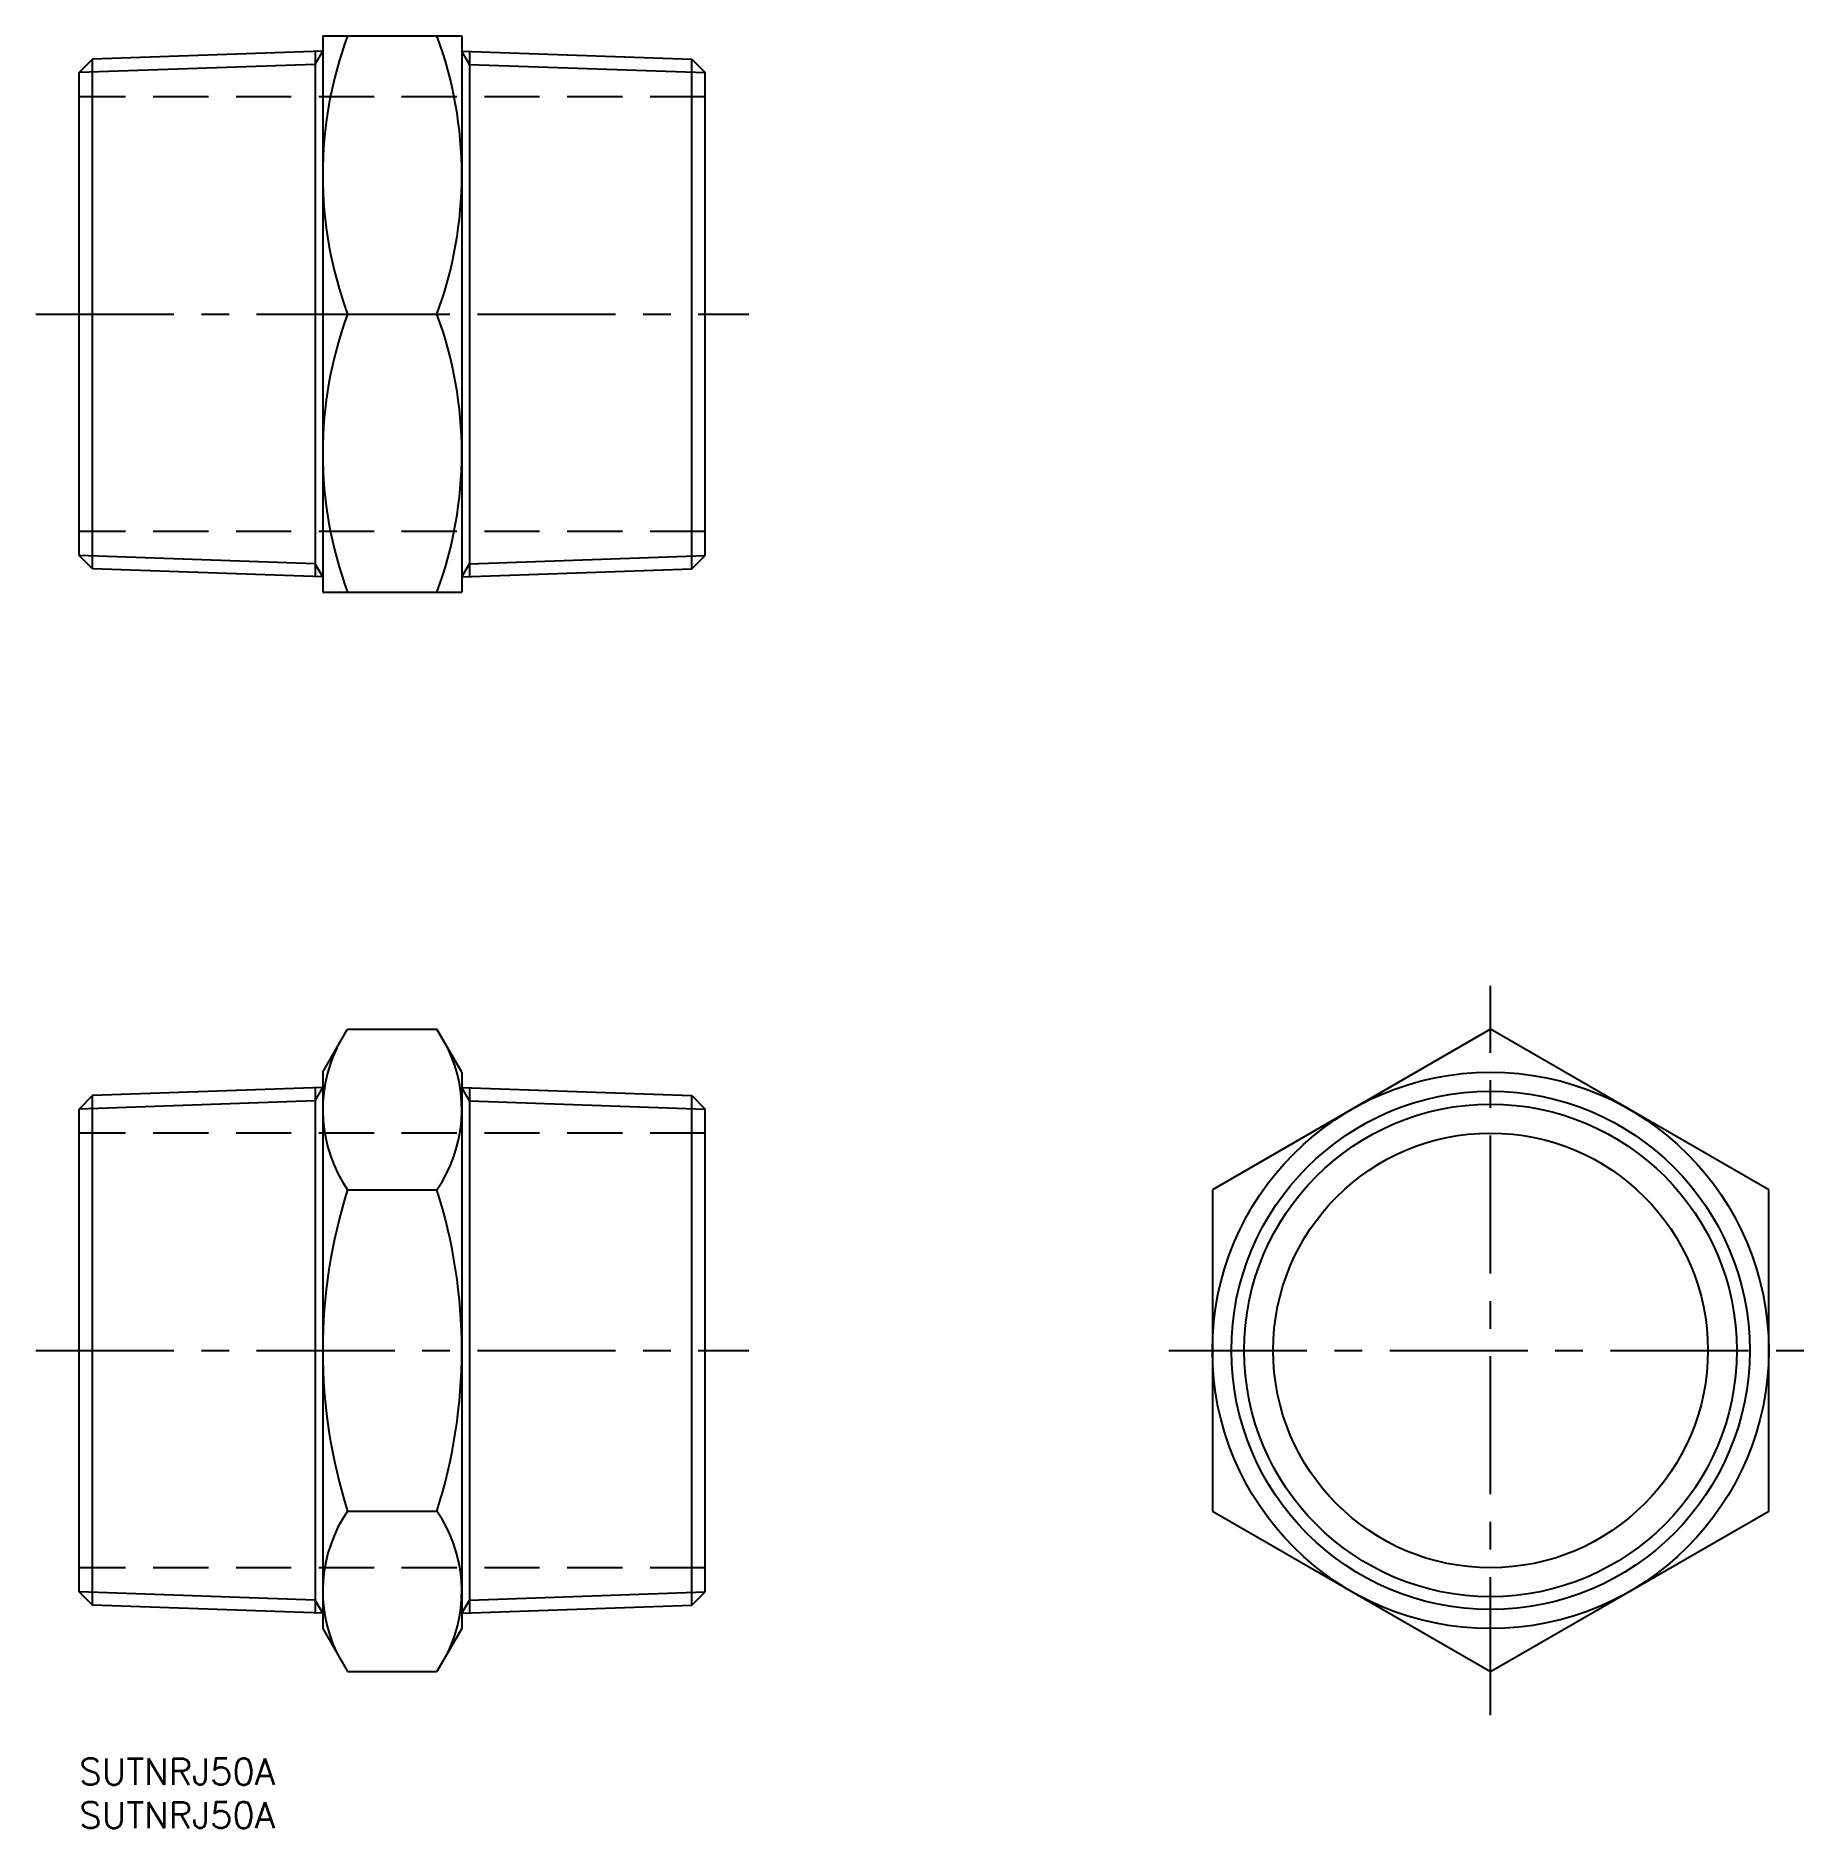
# Model space of a CAD drawing. Extents: x -5 to 199, y -8 to 198.
import ezdxf

# ---------------------------------------------------------------- set-up
doc = ezdxf.new("R2010")
doc.units = 0
doc.header["$LTSCALE"] = 0.5
doc.linetypes.add('CENTER', pattern=[50.8, 31.75, -6.35, 6.35, -6.35])
doc.linetypes.add('DASHED', pattern=[19.05, 12.7, -6.35])
for name, color, linetype in [('MSM_CENTER', 1, 'CENTER'), ('MSM_CONTINUOUS', 7, 'CONTINUOUS'), ('MSM_DASHED', 4, 'DASHED'), ('MSM_NARROW', 5, 'CONTINUOUS'), ('MSM_PART_NUMBER', 7, 'CONTINUOUS')]:
    doc.layers.add(name, color=color, linetype=linetype)
doc.styles.get("Standard").update_dxf_attribs({"font": 'txt.shx', "height": 3, "bigfont": 'bigfont.shx'})

# ---------------------------------------------------------------- blocks, each defined once
blk = doc.blocks.new('*U9')
at = {"layer": 'MSM_PART_NUMBER'}
blk.add_text('SUTNRJ50A', height=3, dxfattribs=at).set_placement((0, -3))
blk = doc.blocks.new('*U10')
at = {"layer": 'MSM_PART_NUMBER'}
blk.add_text('SUTNRJ50A', height=3, dxfattribs=at).set_placement((0, -8))

msp = doc.modelspace()

# ---------------------------------------------------------------- linework, layer by layer
at = {"layer": 'MSM_CENTER'}
for p, q in [((-5, 166.16), (77, 166.16)), ((162.33, 5), (162.33, 88.9)), ((-5, 46.95), (77, 46.95)), ((125.33, 46.95), (199.33, 46.95))]:
    msp.add_line(p, q, dxfattribs=at)
at = {"layer": 'MSM_CONTINUOUS'}
for p, q in [((28, 198.16), (44, 198.16)), ((28, 198.16), (28, 134.16)), ((44, 198.16), (44, 134.16)), ((28, 196.39), (1.53, 195.47)), ((27.13, 196.36), (27.13, 135.96)), ((44, 196.39), (70.47, 195.47)), ((44.87, 196.36), (44.87, 135.96)), ((1.53, 195.47), (0, 193.93)), ((0, 138.39), (0, 193.93)), ((1.53, 136.85), (1.53, 195.47)), ((70.47, 136.85), (70.47, 195.47)), ((70.47, 195.47), (72, 193.93)), ((72, 138.39), (72, 193.93)), ((30.86, 166.16), (41.14, 166.16)), ((1.53, 136.85), (0, 138.39)), ((70.47, 136.85), (72, 138.39)), ((28, 135.93), (1.53, 136.85)), ((44, 135.93), (70.47, 136.85)), ((28, 134.16), (44, 134.16)), ((28, 78.95), (30.86, 83.9)), ((30.86, 83.9), (41.14, 83.9)), ((44, 78.95), (41.14, 83.9)), ((162.33, 83.9), (130.33, 65.43)), ((194.33, 65.43), (162.33, 83.9)), ((28, 78.95), (28, 14.95)), ((44, 78.95), (44, 14.95)), ((28, 77.18), (1.53, 76.26)), ((27.13, 77.15), (27.13, 16.75)), ((44, 77.18), (70.47, 76.26)), ((44.87, 77.15), (44.87, 16.75)), ((1.53, 76.26), (0, 74.72)), ((0, 19.18), (0, 74.72)), ((1.53, 17.64), (1.53, 76.26)), ((70.47, 17.64), (70.47, 76.26)), ((70.47, 76.26), (72, 74.72)), ((72, 19.18), (72, 74.72)), ((30.86, 65.43), (41.14, 65.43)), ((130.33, 65.43), (130.33, 28.48)), ((194.33, 28.48), (194.33, 65.43)), ((30.86, 28.48), (41.14, 28.48)), ((130.33, 28.48), (162.33, 10)), ((162.33, 10), (194.33, 28.48)), ((1.53, 17.64), (0, 19.18)), ((70.47, 17.64), (72, 19.18)), ((28, 16.72), (1.53, 17.64)), ((44, 16.72), (70.47, 17.64)), ((28, 14.95), (30.86, 10)), ((44, 14.95), (41.14, 10)), ((30.86, 10), (41.14, 10))]:
    msp.add_line(p, q, dxfattribs=at)
for radius in [32, 29.81, 25]:
    msp.add_circle((162.33, 46.95), radius, dxfattribs=at)
for centre, radius, start, end in [((74.21, 182.16), 46.21, 159.7438, 200.2562), ((-2.21, 182.16), 46.21, 339.7438, 20.2562), ((74.21, 150.16), 46.21, 159.7438, 200.2562), ((-2.21, 150.16), 46.21, 339.7438, 20.2562), ((44.36, 74.66), 16.36, 154.3842, 214.3842), ((27.64, 74.66), 16.36, 325.6158, 25.6158), ((89.14, 46.95), 61.14, 162.412, 197.588), ((-17.14, 46.95), 61.14, 342.412, 17.588), ((44.36, 19.24), 16.36, 145.6158, 205.6158), ((27.64, 19.24), 16.36, 334.3842, 34.3842)]:
    msp.add_arc(centre, radius, start, end, dxfattribs=at)
at = {"layer": 'MSM_DASHED'}
for p, q in [((72, 191.16), (0, 191.16)), ((72, 141.16), (0, 141.16)), ((72, 71.95), (0, 71.95)), ((72, 21.95), (0, 21.95))]:
    msp.add_line(p, q, dxfattribs=at)
at = {"layer": 'MSM_NARROW'}
for p, q in [((27.13, 194.88), (28, 196.39)), ((44.87, 194.88), (44, 196.39)), ((27.13, 194.88), (0, 193.93)), ((44.87, 194.88), (72, 193.93)), ((27.13, 137.44), (0, 138.39)), ((44.87, 137.44), (72, 138.39)), ((28, 135.93), (27.13, 137.44)), ((44, 135.93), (44.87, 137.44)), ((27.13, 75.67), (28, 77.18)), ((44.87, 75.67), (44, 77.18)), ((27.13, 75.67), (0, 74.72)), ((44.87, 75.67), (72, 74.72)), ((27.13, 18.23), (0, 19.18)), ((44.87, 18.23), (72, 19.18)), ((28, 16.72), (27.13, 18.23)), ((44, 16.72), (44.87, 18.23))]:
    msp.add_line(p, q, dxfattribs=at)
msp.add_circle((162.33, 46.95), 28.33, dxfattribs=at)

# ---------------------------------------------------------------- block references
at = {"layer": 'MSM_CONTINUOUS'}
for name in ['*U9', '*U10']:
    msp.add_blockref(name, (0, 0), dxfattribs=at)

doc.saveas('drawing.dxf')
